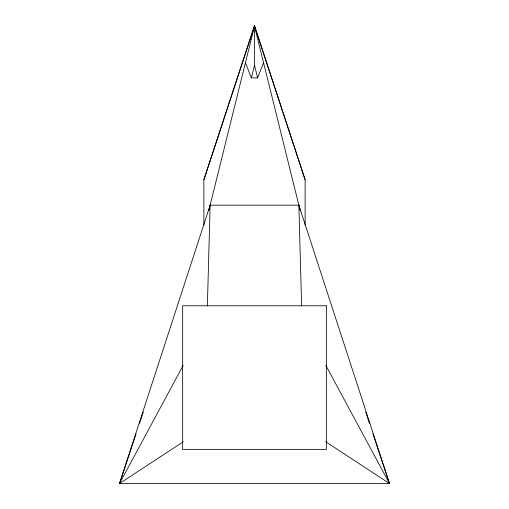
<?xml version="1.0" encoding="UTF-8"?>
<svg xmlns="http://www.w3.org/2000/svg" width="509" height="509" viewBox="0 0 509 509"><rect width="100%" height="100%" fill="white"/><g stroke="black" fill="none" stroke-linecap="round" stroke-linejoin="round"><path stroke-width="0.76" d="M207.367 305.934L210.141 205.146L298.859 205.146L389.5 483.55L119.5 483.55L210.141 205.146M208.811 210.516L254.5 26.188L305.133 179.83L305.133 224.927M263.567 62.753L257.618 77.89L251.382 77.89L254.5 65.305L254.5 25.45L305.133 179.83M203.867 224.927L203.867 179.83L254.5 25.45M203.867 179.83L254.5 26.188L300.189 210.516M183.272 441.761L119.5 483.55L136.075 433.833M139.587 423.291L143.353 411.991M119.5 483.55L183.151 365.437M325.728 441.761L389.5 483.55L372.925 433.833M325.849 365.437L389.5 483.55M245.433 62.753L251.382 77.89M365.647 411.991L369.413 423.291M254.5 65.305L257.618 77.89M298.859 205.146L301.633 305.934M326.339 305.788L182.661 305.788L182.661 449.466L326.339 449.466L326.339 305.788"/></g></svg>
